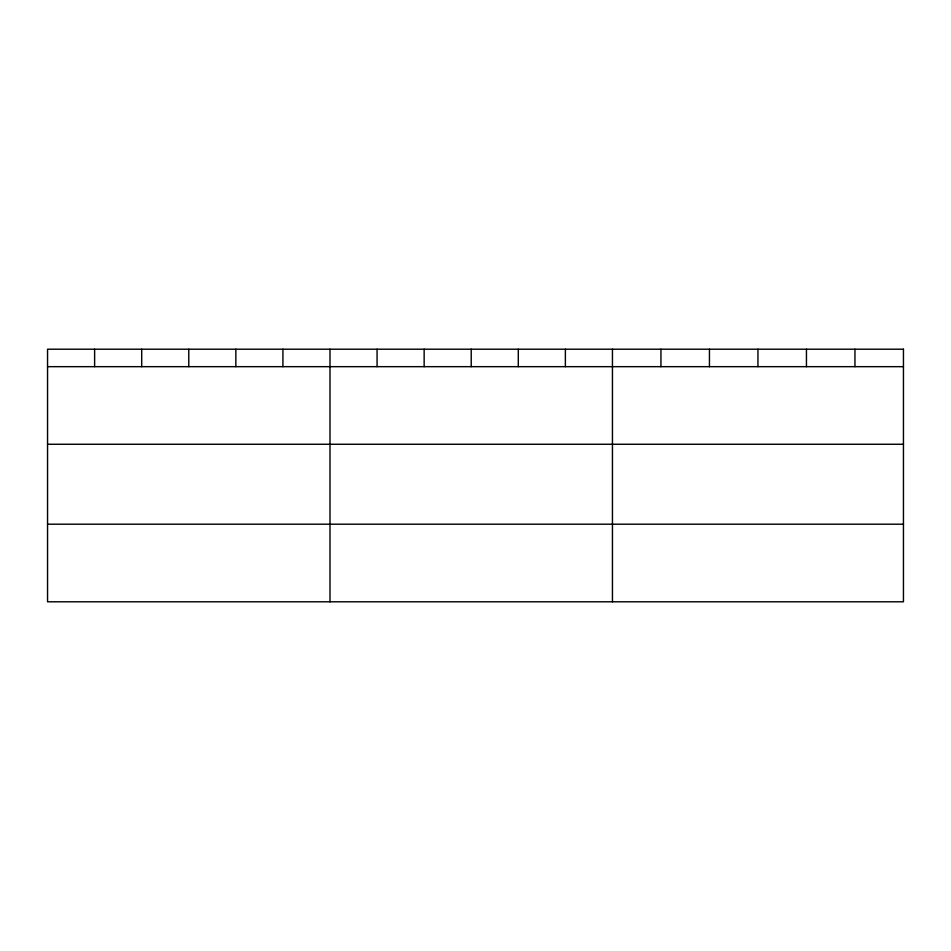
<?xml version="1.0" encoding="UTF-8"?>
<svg xmlns="http://www.w3.org/2000/svg" width="951" height="951" viewBox="0 0 951 951"><rect width="100%" height="100%" fill="white"/><g stroke="black" fill="none" stroke-linecap="round" stroke-linejoin="round"><path stroke-width="1.43" d="M47.55 366.67L903.45 366.67M47.55 444.26L903.45 444.26M47.55 524.203L903.45 524.203M854.949 349.207L854.949 366.67M806.448 349.207L806.448 366.67M757.947 349.207L757.947 366.67M709.446 349.207L709.446 366.67M660.945 349.207L660.945 366.67M612.444 349.207L612.444 601.793M565.37 349.207L565.37 366.67M518.295 349.207L518.295 366.67M471.22 349.207L471.22 366.67M424.146 349.207L424.146 366.67M377.071 349.207L377.071 366.67M329.997 349.207L329.997 601.793M282.923 349.207L282.923 366.67M235.848 349.207L235.848 366.67M188.774 349.207L188.774 366.67M141.699 349.207L141.699 366.67M94.624 349.207L94.624 366.67M903.45 349.207L47.55 349.207L47.55 601.793L903.45 601.793L903.45 349.207"/></g></svg>
